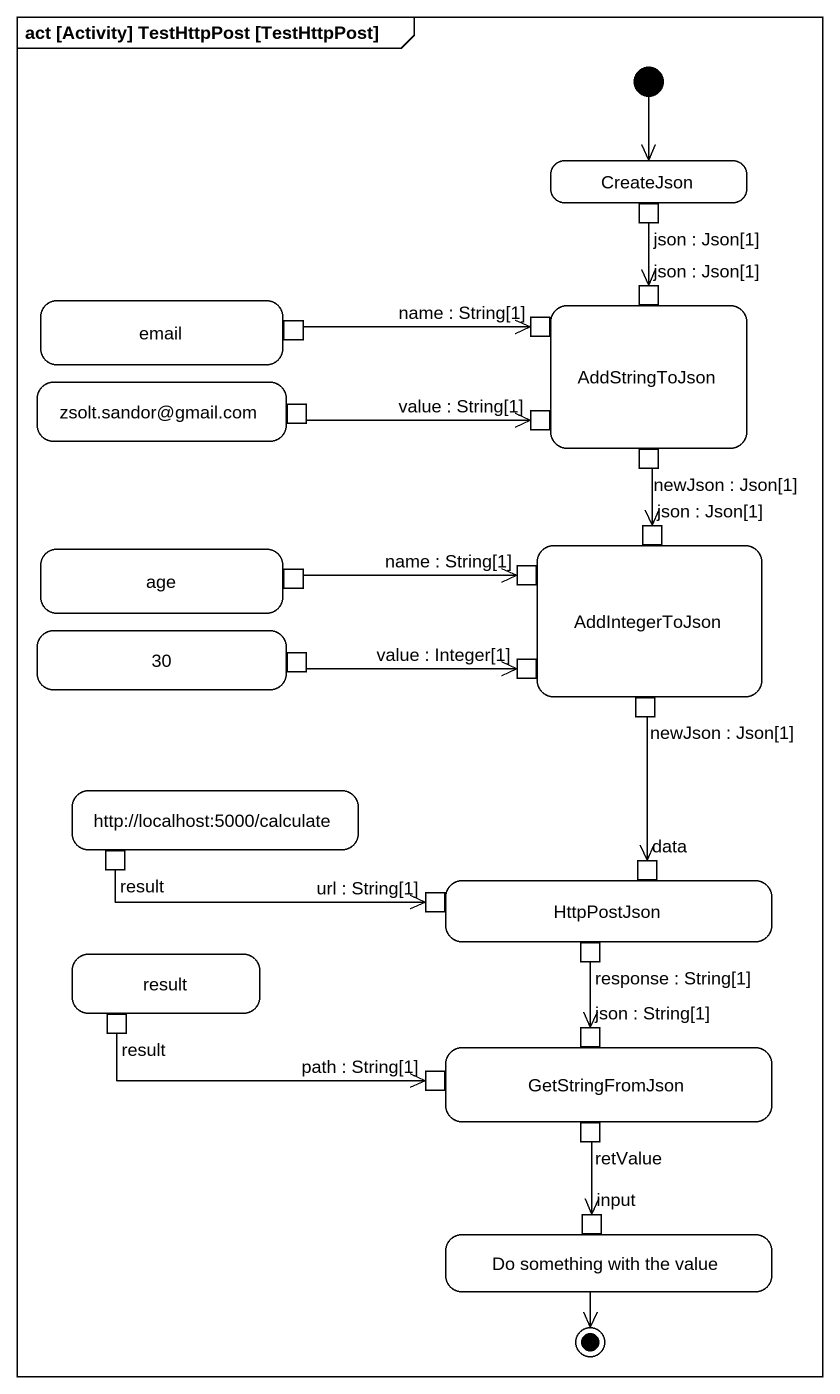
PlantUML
@startuml
mainframe act [Activity] TestHttpPost [TestHttpPost]
hide empty description
state CreateJson {
  state "json : Json[1]" as json_Json_1 <<outputPin>>
}
state email {
  state pin1 <<outputPin>>
}
state AddStringToJson {
  state "json : Json[1]" as json_Json_1_2 <<inputPin>>
  state "name : String[1]" as name_String_1 <<inputPin>>
  state "value : String[1]" as value_String_1 <<inputPin>>
  state "newJson : Json[1]" as newJson_Json_1 <<outputPin>>
}
state "zsolt.sandor@gmail.com" as zsolt_sandor_gmail_com {
  state pin2 <<outputPin>>
}
state age {
  state pin3 <<outputPin>>
}
state AddIntegerToJson {
  state "json : Json[1]" as json_Json_1_3 <<inputPin>>
  state "name : String[1]" as name_String_1_2 <<inputPin>>
  state "value : Integer[1]" as value_Integer_1 <<inputPin>>
  state "newJson : Json[1]" as newJson_Json_1_2 <<outputPin>>
}
state "30" as s30 {
  state pin4 <<outputPin>>
}
state "http://localhost:5000/calculate" as http_localhost_5000 {
  state result <<outputPin>>
}
state HttpPostJson {
  state "url : String[1]" as url_String_1 <<inputPin>>
  state data <<inputPin>>
  state "response : String[1]" as response_String_1 <<outputPin>>
}
state "result" as result_2 {
  state "result" as result_3 <<outputPin>>
}
state GetStringFromJson {
  state "json : String[1]" as json_String_1 <<inputPin>>
  state "path : String[1]" as path_String_1 <<inputPin>>
  state retValue <<outputPin>>
}
state "Do something with the value" as Do_something_with_the_value {
  state input <<inputPin>>
}
[*] --> CreateJson
json_Json_1 --> json_Json_1_2
pin1 -right-> name_String_1
pin2 -right-> value_String_1
newJson_Json_1 --> json_Json_1_3
pin3 -right-> name_String_1_2
pin4 -right-> value_Integer_1
newJson_Json_1_2 --> data
result -right-> url_String_1
response_String_1 --> json_String_1
result_3 -right-> path_String_1
retValue --> input
Do_something_with_the_value --> [*]
@enduml
